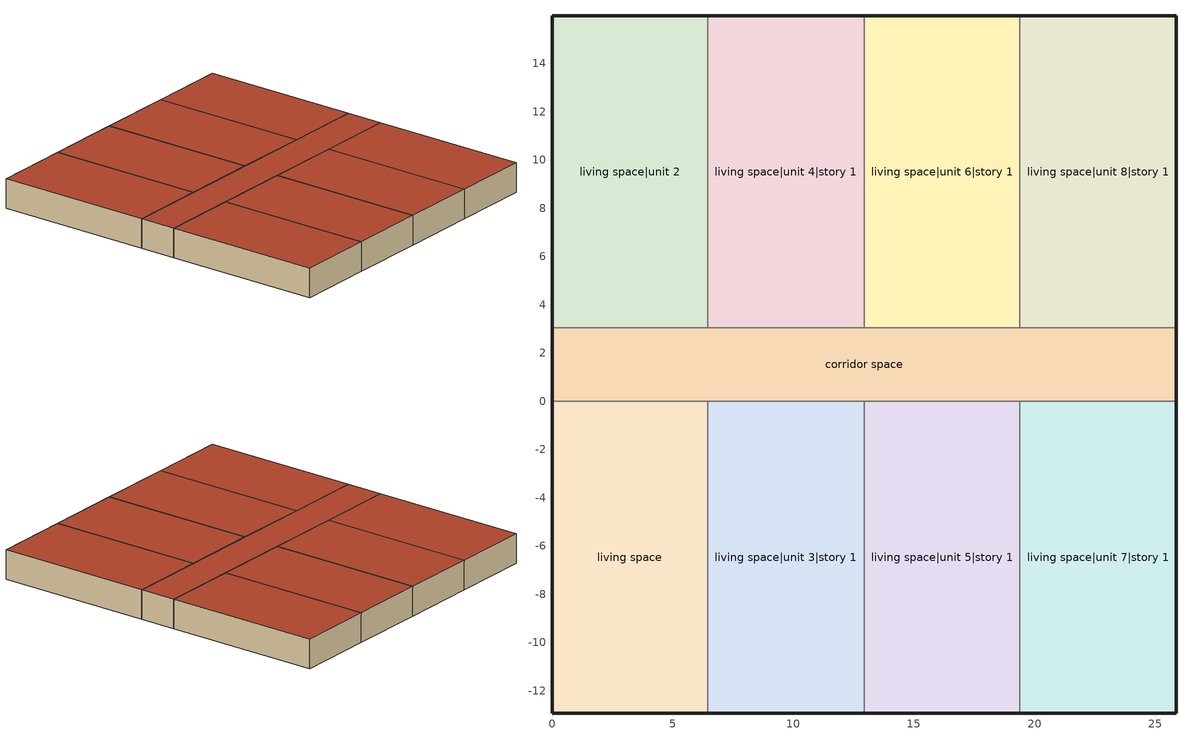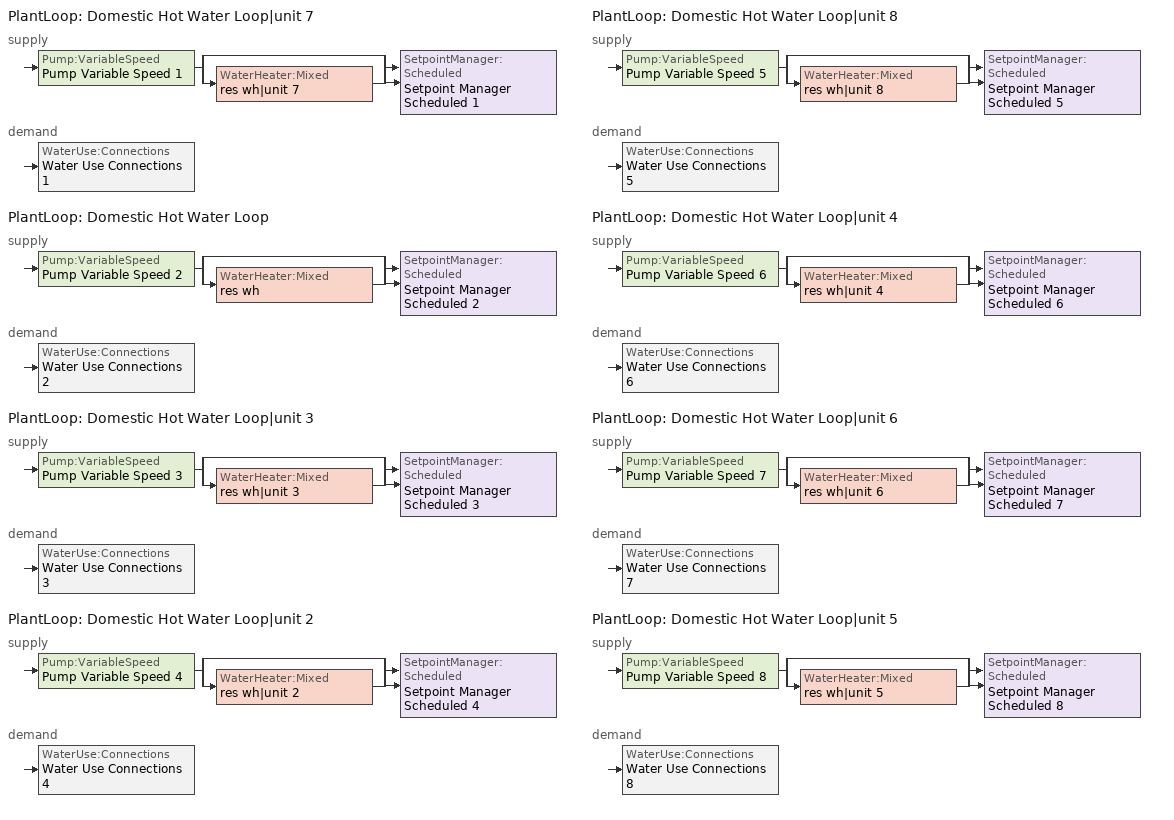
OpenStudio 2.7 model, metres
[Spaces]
living space
 floor foundation: 0,-12.93 0,0 6.47,0 6.47,-12.93 z0
 wall outside: 0,0 0,-12.93 6.47,-12.93 z0:2.44
 wall adiabatic: 6.47,0 0,0 z0:2.44
 wall to living space|unit 3|story 1: 6.47,-12.93 6.47,0 z0:2.44
 roof outside: 6.47,-12.93 6.47,0 0,0 0,-12.93 z2.44
living space|unit 2
 floor foundation: 0,3.05 0,15.98 6.47,15.98 6.47,3.05 z0
 wall outside: 6.47,15.98 0,15.98 0,3.05 z0:2.44
 wall to living space|unit 4|story 1: 6.47,3.05 6.47,15.98 z0:2.44
 wall adiabatic: 0,3.05 6.47,3.05 z0:2.44
 roof outside: 6.47,3.05 6.47,15.98 0,15.98 0,3.05 z2.44
living space|unit 3|story 1
 floor foundation: 6.47,-12.93 6.47,0 12.93,0 12.93,-12.93 z0
 wall outside: 6.47,-12.93 12.93,-12.93 z0:2.44
 wall to living space|unit 5|story 1: 12.93,-12.93 12.93,0 z0:2.44
 wall adiabatic: 12.93,0 6.47,0 z0:2.44
 roof outside: 12.93,-12.93 12.93,0 6.47,0 6.47,-12.93 z2.44
living space|unit 4|story 1
 floor foundation: 6.47,3.05 6.47,15.98 12.93,15.98 12.93,3.05 z0
 wall outside: 12.93,15.98 6.47,15.98 z0:2.44
 wall to living space|unit 6|story 1: 12.93,3.05 12.93,15.98 z0:2.44
 wall adiabatic: 6.47,3.05 12.93,3.05 z0:2.44
 roof outside: 12.93,3.05 12.93,15.98 6.47,15.98 6.47,3.05 z2.44
living space|unit 5|story 1
 floor foundation: 12.93,-12.93 12.93,0 19.4,0 19.4,-12.93 z0
 wall outside: 12.93,-12.93 19.4,-12.93 z0:2.44
 wall to living space|unit 7|story 1: 19.4,-12.93 19.4,0 z0:2.44
 wall adiabatic: 19.4,0 12.93,0 z0:2.44
 roof outside: 19.4,-12.93 19.4,0 12.93,0 12.93,-12.93 z2.44
living space|unit 6|story 1
 floor foundation: 12.93,3.05 12.93,15.98 19.4,15.98 19.4,3.05 z0
 wall outside: 19.4,15.98 12.93,15.98 z0:2.44
 wall to living space|unit 8|story 1: 19.4,3.05 19.4,15.98 z0:2.44
 wall adiabatic: 12.93,3.05 19.4,3.05 z0:2.44
 roof outside: 19.4,3.05 19.4,15.98 12.93,15.98 12.93,3.05 z2.44
living space|unit 7|story 1
 floor foundation: 19.4,-12.93 19.4,0 25.86,0 25.86,-12.93 z0
 wall outside: 19.4,-12.93 25.86,-12.93 25.86,0 z0:2.44
 wall adiabatic: 25.86,0 19.4,0 z0:2.44
 roof outside: 25.86,-12.93 25.86,0 19.4,0 19.4,-12.93 z2.44
living space|unit 8|story 1
 floor foundation: 19.4,3.05 19.4,15.98 25.86,15.98 25.86,3.05 z0
 wall outside: 25.86,3.05 25.86,15.98 19.4,15.98 z0:2.44
 wall adiabatic: 19.4,3.05 25.86,3.05 z0:2.44
 roof outside: 25.86,3.05 25.86,15.98 19.4,15.98 19.4,3.05 z2.44
corridor space
 floor foundation: 0,0 0,3.05 25.86,3.05 25.86,0 z0
 wall outside: 0,3.05 0,0 / 25.86,0 25.86,3.05 z0:2.44
 wall adiabatic: 0,0 6.47,0 12.93,0 19.4,0 25.86,0 / 25.86,3.05 19.4,3.05 12.93,3.05 6.47,3.05 0,3.05 z0:2.44
 roof outside: 25.86,0 25.86,3.05 0,3.05 0,0 z2.44
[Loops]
PlantLoop 'Domestic Hot Water Loop|unit 7'
 supply: Pump:VariableSpeed 'Pump Variable Speed 1' > split
  | bypass
  | WaterHeater:Mixed 'res wh|unit 7'
  join > SetpointManager:Scheduled 'Setpoint Manager Scheduled 1'
 demand: WaterUse:Connections 'Water Use Connections 1'
PlantLoop 'Domestic Hot Water Loop'
 supply: Pump:VariableSpeed 'Pump Variable Speed 2' > split
  | bypass
  | WaterHeater:Mixed 'res wh'
  join > SetpointManager:Scheduled 'Setpoint Manager Scheduled 2'
 demand: WaterUse:Connections 'Water Use Connections 2'
PlantLoop 'Domestic Hot Water Loop|unit 3'
 supply: Pump:VariableSpeed 'Pump Variable Speed 3' > split
  | bypass
  | WaterHeater:Mixed 'res wh|unit 3'
  join > SetpointManager:Scheduled 'Setpoint Manager Scheduled 3'
 demand: WaterUse:Connections 'Water Use Connections 3'
PlantLoop 'Domestic Hot Water Loop|unit 2'
 supply: Pump:VariableSpeed 'Pump Variable Speed 4' > split
  | bypass
  | WaterHeater:Mixed 'res wh|unit 2'
  join > SetpointManager:Scheduled 'Setpoint Manager Scheduled 4'
 demand: WaterUse:Connections 'Water Use Connections 4'
PlantLoop 'Domestic Hot Water Loop|unit 8'
 supply: Pump:VariableSpeed 'Pump Variable Speed 5' > split
  | bypass
  | WaterHeater:Mixed 'res wh|unit 8'
  join > SetpointManager:Scheduled 'Setpoint Manager Scheduled 5'
 demand: WaterUse:Connections 'Water Use Connections 5'
PlantLoop 'Domestic Hot Water Loop|unit 4'
 supply: Pump:VariableSpeed 'Pump Variable Speed 6' > split
  | bypass
  | WaterHeater:Mixed 'res wh|unit 4'
  join > SetpointManager:Scheduled 'Setpoint Manager Scheduled 6'
 demand: WaterUse:Connections 'Water Use Connections 6'
PlantLoop 'Domestic Hot Water Loop|unit 6'
 supply: Pump:VariableSpeed 'Pump Variable Speed 7' > split
  | bypass
  | WaterHeater:Mixed 'res wh|unit 6'
  join > SetpointManager:Scheduled 'Setpoint Manager Scheduled 7'
 demand: WaterUse:Connections 'Water Use Connections 7'
PlantLoop 'Domestic Hot Water Loop|unit 5'
 supply: Pump:VariableSpeed 'Pump Variable Speed 8' > split
  | bypass
  | WaterHeater:Mixed 'res wh|unit 5'
  join > SetpointManager:Scheduled 'Setpoint Manager Scheduled 8'
 demand: WaterUse:Connections 'Water Use Connections 8'
[Building]
Building 1: North Axis {deg}=0; Standards Number of Stories=1; Standards Number of Above Ground Stories=1; Standards Building Type=multifamily; Standards Number of Living Units=8
[Site]
Denver Intl Ap_CO_USA: Latitude {deg}=39.83; Longitude {deg}=-104.65; Time Zone {hr}=-7; Elevation {m}=1650
[ClimateZones]
Climate Zone Institution Name 2=Building America; Climate Zone Document Year 2=0; Climate Zone Value 2=Cold
[Site:WaterMainsTemperature]
Calculation Method=Correlation; Annual Average Outdoor Air Temperature {C}=10.8753; Maximum Difference In Monthly Average Outdoor Air Temperatures {deltaC}=23.1524
[Site:GroundTemperature:Deep]
10.8753, 10.8753, 10.8753, 10.8753, 10.8753, 10.8753, 10.8753, 10.8753, 10.8753, 10.8753, 10.8753, 10.8753
[Material]
EMPD dummy: Roughness=Rough; Thickness {m}=0.001; Conductivity {W/m-K}=0.1; Density {kg/m3}=100; Specific Heat {J/kg-K}=100; Thermal Absorptance=0.9; Solar Absorptance=0.5; Visible Absorptance=0.1
[MaterialProperty:MoisturePenetrationDepth:Settings]
Material=EMPD dummy; Water Vapor Diffusion Resistance Factor=500; Moisture Equation Coefficient a=0.0069; Moisture Equation Coefficient b=0.9066; Moisture Equation Coefficient c=0.0404; Moisture Equation Coefficient d=22.1121; Surface Layer Penetration Depth {m}=0.1; Deep Layer Penetration Depth {m}=0; Coating Layer Thickness {m}=0; Coating Layer Water Vapor Diffusion Resistance Factor=0
[Construction]
EMPD dummy: EMPD dummy
[ThermalZone] Use Ideal Air Loads=No
living zone; living zone|unit 2; living zone|unit 3; living zone|unit 4; living zone|unit 5; living zone|unit 6; living zone|unit 7; living zone|unit 8; corridor zone
[Sizing:Zone] Zone Cooling Design Supply Air Temperature Input Method=SupplyAirTemperature; Zone Cooling Design Supply Air Temperature {C}=14; Zone Cooling Design Supply Air Temperature Difference {deltaC}=11.11; Zone Heating Design Supply Air Temperature Input Method=SupplyAirTemperature; Zone Heating Design Supply Air Temperature {C}=40; Zone Heating Design Supply Air Temperature Difference {deltaC}=11.11; Zone Cooling Design Supply Air Humidity Ratio {kg-H2O/kg-air}=0.0085; Zone Heating Design Supply Air Humidity Ratio {kg-H2O/kg-air}=0.008; Cooling Design Air Flow Method=DesignDay; Heating Design Air Flow Method=DesignDay; Account for Dedicated Outdoor Air System=No; Dedicated Outdoor Air System Control Strategy=NeutralSupplyAir; Dedicated Outdoor Air Low Setpoint Temperature for Design {C}=autosize; Dedicated Outdoor Air High Setpoint Temperature for Design {C}=autosize
living zone; living zone|unit 2; living zone|unit 3; living zone|unit 4; living zone|unit 5; living zone|unit 6; living zone|unit 7; living zone|unit 8; corridor zone
[Space]
Name | Space Type | Thermal Zone | Building Unit
living space | Space Type 1 | living zone | unit 1
living space|unit 2 | Space Type 1 | living zone|unit 2 | unit 2
living space|unit 3|story 1 | Space Type 1 | living zone|unit 3 | unit 3
living space|unit 4|story 1 | Space Type 1 | living zone|unit 4 | unit 4
living space|unit 5|story 1 | Space Type 1 | living zone|unit 5 | unit 5
living space|unit 6|story 1 | Space Type 1 | living zone|unit 6 | unit 6
living space|unit 7|story 1 | Space Type 1 | living zone|unit 7 | unit 7
living space|unit 8|story 1 | Space Type 1 | living zone|unit 8 | unit 8
corridor space | Space Type 2 | corridor zone
[SpaceType]
Name | Standards Space Type
Space Type 1 | living
Space Type 2 | corridor
[BuildingUnit] Building Unit Type=Residential
unit 1; unit 2; unit 3; unit 4; unit 5; unit 6; unit 7; unit 8
[InternalMass:Definition]
EMPD dummy corridor space: Construction=EMPD dummy; Design Level Calculation Method=SurfaceArea; Surface Area {m2}=78.8308
[InternalMass]
EMPD dummy corridor space: Internal Mass Definition=EMPD dummy corridor space; Space or SpaceType=corridor space; Multiplier=1
[PlantLoop] Glycol Concentration=0; Maximum Loop Flow Rate {m3/s}=0.01; Plant Loop Volume {m3}=0.003; Load Distribution Scheme=Optimal
Domestic Hot Water Loop|unit 7; Domestic Hot Water Loop; Domestic Hot Water Loop|unit 3; Domestic Hot Water Loop|unit 2; Domestic Hot Water Loop|unit 8; Domestic Hot Water Loop|unit 4; Domestic Hot Water Loop|unit 6; Domestic Hot Water Loop|unit 5
[Sizing:Plant] Loop Type=Heating; Design Loop Exit Temperature {C}=52.6667; Loop Design Temperature Difference {deltaC}=5.55556; Sizing Option=NonCoincident; Zone Timesteps in Averaging Window=1; Coincident Sizing Factor Mode=None
Domestic Hot Water Loop|unit 7; Domestic Hot Water Loop; Domestic Hot Water Loop|unit 3; Domestic Hot Water Loop|unit 2; Domestic Hot Water Loop|unit 8; Domestic Hot Water Loop|unit 4; Domestic Hot Water Loop|unit 6; Domestic Hot Water Loop|unit 5
[Pump:VariableSpeed] Rated Flow Rate {m3/s}=0.01; Rated Pump Head {Pa}=1; Rated Power Consumption {W}=0; Motor Efficiency=1; Fraction of Motor Inefficiencies to Fluid Stream=0; Coefficient 1 of the Part Load Performance Curve=0; Coefficient 2 of the Part Load Performance Curve=1; Coefficient 3 of the Part Load Performance Curve=0; Coefficient 4 of the Part Load Performance Curve=0; Pump Control Type=Intermittent; Skin Loss Radiative Fraction=0.5; Design Power Sizing Method=PowerPerFlowPerPressure; Design Electric Power per Unit Flow Rate {W/(m3/s)}=348701.1; Design Shaft Power per Unit Flow Rate per Unit Head {W-s/m3-Pa}=1.28205; Design Minimum Flow Rate Fraction=0
Pump Variable Speed 1; Pump Variable Speed 2; Pump Variable Speed 3; Pump Variable Speed 4; Pump Variable Speed 5; Pump Variable Speed 6; Pump Variable Speed 7; Pump Variable Speed 8
[SetpointManager:Scheduled] Control Variable=Temperature
Name | Schedule
Setpoint Manager Scheduled 1 | dhw temp
Setpoint Manager Scheduled 2 | dhw temp 1
Setpoint Manager Scheduled 3 | dhw temp 2
Setpoint Manager Scheduled 4 | dhw temp 3
Setpoint Manager Scheduled 5 | dhw temp 4
Setpoint Manager Scheduled 6 | dhw temp 5
Setpoint Manager Scheduled 7 | dhw temp 6
Setpoint Manager Scheduled 8 | dhw temp 7
[WaterHeater:Mixed] Tank Volume {m3}=0.143846; Deadband Temperature Difference {deltaC}=2; Maximum Temperature Limit {C}=99; Heater Control Type=Cycle; Heater Maximum Capacity {W}=11722.8; Heater Minimum Capacity {W}=0; Heater Fuel Type=NaturalGas; Heater Thermal Efficiency=0.773298; Off Cycle Parasitic Fuel Consumption Rate {W}=0; Off Cycle Parasitic Fuel Type=Electricity; Off Cycle Parasitic Heat Fraction to Tank=0; On Cycle Parasitic Fuel Consumption Rate {W}=0; On Cycle Parasitic Fuel Type=Electricity; On Cycle Parasitic Heat Fraction to Tank=0; Ambient Temperature Indicator=ThermalZone; Off Cycle Loss Coefficient to Ambient Temperature {W/K}=4.15693; Off Cycle Loss Fraction to Thermal Zone=0.64; On Cycle Loss Coefficient to Ambient Temperature {W/K}=4.15693; On Cycle Loss Fraction to Thermal Zone=1; Use Side Effectiveness=1; Source Side Effectiveness=1; Use Side Design Flow Rate {m3/s}=autosize; Source Side Design Flow Rate {m3/s}=autosize; Indirect Water Heating Recovery Time {hr}=1.5; Source Side Flow Control Mode=IndirectHeatPrimarySetpoint
Name | Setpoint Temperature Schedule | Ambient Temperature Thermal Zone
res wh|unit 7 | WH Setpoint Temp | living zone|unit 7
res wh | WH Setpoint Temp 1 | living zone
res wh|unit 3 | WH Setpoint Temp 2 | living zone|unit 3
res wh|unit 2 | WH Setpoint Temp 3 | living zone|unit 2
res wh|unit 8 | WH Setpoint Temp 4 | living zone|unit 8
res wh|unit 4 | WH Setpoint Temp 5 | living zone|unit 4
res wh|unit 6 | WH Setpoint Temp 6 | living zone|unit 6
res wh|unit 5 | WH Setpoint Temp 7 | living zone|unit 5
[WaterUse:Connections]
Name | Water Use Equipment Name 1
Water Use Connections 1 | residential clothes washer|unit 7
Water Use Connections 2 | residential clothes washer
Water Use Connections 3 | residential clothes washer|unit 3
Water Use Connections 4 | residential clothes washer|unit 2
Water Use Connections 5 | residential clothes washer|unit 8
Water Use Connections 6 | residential clothes washer|unit 4
Water Use Connections 7 | residential clothes washer|unit 6
Water Use Connections 8 | residential clothes washer|unit 5
[ElectricEquipment:Definition] Design Level Calculation Method=EquipmentLevel; Design Level {W}=7800.9; Fraction Latent=0; Fraction Radiant=0.48; Fraction Lost=0.2
residential clothes washer|unit 7; residential clothes washer; residential clothes washer|unit 3; residential clothes washer|unit 2; residential clothes washer|unit 8; residential clothes washer|unit 4; residential clothes washer|unit 6; residential clothes washer|unit 5
[ElectricEquipment]
Name | Electric Equipment Definition | Space or SpaceType | Schedule
residential clothes washer|unit 7 | residential clothes washer|unit 7 | living space|unit 7|story 1 | residential clothes washer schedule
residential clothes washer | residential clothes washer | living space | residential clothes washer schedule 1
residential clothes washer|unit 3 | residential clothes washer|unit 3 | living space|unit 3|story 1 | residential clothes washer schedule 2
residential clothes washer|unit 2 | residential clothes washer|unit 2 | living space|unit 2 | residential clothes washer schedule 3
residential clothes washer|unit 8 | residential clothes washer|unit 8 | living space|unit 8|story 1 | residential clothes washer schedule 4
residential clothes washer|unit 4 | residential clothes washer|unit 4 | living space|unit 4|story 1 | residential clothes washer schedule 5
residential clothes washer|unit 6 | residential clothes washer|unit 6 | living space|unit 6|story 1 | residential clothes washer schedule 6
residential clothes washer|unit 5 | residential clothes washer|unit 5 | living space|unit 5|story 1 | residential clothes washer schedule 7
[WaterUse:Equipment:Definition] Peak Flow Rate {m3/s}=0.000697118
Name | Target Temperature Schedule
residential clothes washer|unit 7 | residential clothes washer temperature schedule
residential clothes washer | residential clothes washer temperature schedule 1
residential clothes washer|unit 3 | residential clothes washer temperature schedule 2
residential clothes washer|unit 2 | residential clothes washer temperature schedule 3
residential clothes washer|unit 8 | residential clothes washer temperature schedule 4
residential clothes washer|unit 4 | residential clothes washer temperature schedule 5
residential clothes washer|unit 6 | residential clothes washer temperature schedule 6
residential clothes washer|unit 5 | residential clothes washer temperature schedule 7
[WaterUse:Equipment]
Name | Water Use Equipment Definition | Space | Flow Rate Fraction Schedule
residential clothes washer|unit 7 | residential clothes washer|unit 7 | living space|unit 7|story 1 | residential clothes washer schedule
residential clothes washer | residential clothes washer | living space | residential clothes washer schedule 1
residential clothes washer|unit 3 | residential clothes washer|unit 3 | living space|unit 3|story 1 | residential clothes washer schedule 2
residential clothes washer|unit 2 | residential clothes washer|unit 2 | living space|unit 2 | residential clothes washer schedule 3
residential clothes washer|unit 8 | residential clothes washer|unit 8 | living space|unit 8|story 1 | residential clothes washer schedule 4
residential clothes washer|unit 4 | residential clothes washer|unit 4 | living space|unit 4|story 1 | residential clothes washer schedule 5
residential clothes washer|unit 6 | residential clothes washer|unit 6 | living space|unit 6|story 1 | residential clothes washer schedule 6
residential clothes washer|unit 5 | residential clothes washer|unit 5 | living space|unit 5|story 1 | residential clothes washer schedule 7
[Schedule:Constant]
Name | Value
dhw temp; WH Setpoint Temp; dhw temp 1; WH Setpoint Temp 1; dhw temp 2; WH Setpoint Temp 2; dhw temp 3; WH Setpoint Temp 3; dhw temp 4; WH Setpoint Temp 4; dhw temp 5; WH Setpoint Temp 5; dhw temp 6; WH Setpoint Temp 6; dhw temp 7; WH Setpoint Temp 7 | 52.6667
residential clothes washer temperature schedule; residential clothes washer temperature schedule 1; residential clothes washer temperature schedule 2; residential clothes washer temperature schedule 3; residential clothes washer temperature schedule 4; residential clothes washer temperature schedule 5; residential clothes washer temperature schedule 6; residential clothes washer temperature schedule 7 | 33.6111
[Schedule:Ruleset]
Name | Default Day Schedule
residential clothes washer schedule | Schedule Day 1
residential clothes washer schedule 1 | Schedule Day 2
residential clothes washer schedule 2 | Schedule Day 3
residential clothes washer schedule 3 | Schedule Day 4
residential clothes washer schedule 4 | Schedule Day 5
residential clothes washer schedule 5 | Schedule Day 6
residential clothes washer schedule 6 | Schedule Day 7
residential clothes washer schedule 7 | Schedule Day 8
[Schedule:Day]
Schedule Day 1; residential clothes washer schedule allday2; residential clothes washer schedule allday3; residential clothes washer schedule allday4; residential clothes washer schedule allday6; Schedule Day 2; residential clothes washer schedule allday2 1; residential clothes washer schedule allday3 1; residential clothes washer schedule allday4 1; residential clothes washer schedule allday6 1; Schedule Day 3; residential clothes washer schedule allday2 2; residential clothes washer schedule allday3 2; residential clothes washer schedule allday4 2; residential clothes washer schedule allday6 2; Schedule Day 4; residential clothes washer schedule allday2 3; residential clothes washer schedule allday3 3; residential clothes washer schedule allday4 3; residential clothes washer schedule allday6 3; Schedule Day 5; residential clothes washer schedule allday2 4; residential clothes washer schedule allday3 4; residential clothes washer schedule allday4 4; residential clothes washer schedule allday6 4; Schedule Day 6; residential clothes washer schedule allday2 5; residential clothes washer schedule allday3 5; residential clothes washer schedule allday4 5; residential clothes washer schedule allday6 5; Schedule Day 7; residential clothes washer schedule allday2 6; residential clothes washer schedule allday3 6; residential clothes washer schedule allday4 6; residential clothes washer schedule allday6 6; Schedule Day 8; residential clothes washer schedule allday2 7; residential clothes washer schedule allday3 7; residential clothes washer schedule allday4 7; residential clothes washer schedule allday6 7: 24, 0, 0
residential clothes washer schedule allday1; residential clothes washer schedule allday1 1; residential clothes washer schedule allday1 2; residential clothes washer schedule allday1 3; residential clothes washer schedule allday1 4; residential clothes washer schedule allday1 5; residential clothes washer schedule allday1 6; residential clothes washer schedule allday1 7: 8, 0, 0, 8, 10, 0.0422513, 8, 20, 0.139377, 15, 40, 0, 15, 50, 0.0351558, 24, 0, 0
residential clothes washer schedule allday5; residential clothes washer schedule allday5 1; residential clothes washer schedule allday5 2; residential clothes washer schedule allday5 3; residential clothes washer schedule allday5 4; residential clothes washer schedule allday5 5; residential clothes washer schedule allday5 6; residential clothes washer schedule allday5 7: 5, 0, 0, 5, 10, 0.0062714, 5, 20, 0.086794, 5, 30, 0.0340302, 10, 0, 0, 10, 10, 0.0069146, 10, 20, 0.109427, 19, 0, 0, 19, 10, 0.0524824, 20, 10, 0, 20, 20, 0.0193769, 21, 30, 0, 21, 40, 0.0743518, 24, 0, 0
residential clothes washer schedule allday7; residential clothes washer schedule allday7 1; residential clothes washer schedule allday7 2; residential clothes washer schedule allday7 3; residential clothes washer schedule allday7 4; residential clothes washer schedule allday7 5; residential clothes washer schedule allday7 6; residential clothes washer schedule allday7 7: 12, 10, 0, 12, 20, 0.0228141, 13, 30, 0, 13, 40, 0.0017487, 24, 0, 0
[Schedule:Rule] Apply Sunday=Yes; Apply Monday=Yes; Apply Tuesday=Yes; Apply Wednesday=Yes; Apply Thursday=Yes; Apply Friday=Yes; Apply Saturday=Yes; Date Specification Type=SpecificDates; Specific Month 1=1; Specific Month 2=1; Specific Month 3=1; Specific Month 4=1; Specific Month 6=2; Specific Month 7=2; Specific Month 8=2; Specific Month 10=3; Specific Month 11=3; Specific Month 12=3; Specific Month 14=4; Specific Month 15=4; Specific Month 16=4; Specific Month 17=4; Specific Month 19=5; Specific Month 20=5; Specific Month 21=5; Specific Month 23=6; Specific Month 24=6; Specific Month 25=6; Specific Month 27=7; Specific Month 28=7; Specific Month 29=7; Specific Month 30=7; Specific Month 32=8; Specific Month 33=8; Specific Month 34=8; Specific Month 36=9; Specific Month 37=9; Specific Month 38=9; Specific Month 39=9; Specific Month 40=10; Specific Month 41=10; Specific Month 42=10; Specific Month 43=10; Specific Month 45=11; Specific Month 46=11; Specific Month 47=11; Specific Month 49=12; Specific Month 50=12; Specific Month 51=12; Specific Month 52=12
Name | Schedule Ruleset | Rule Order | Day Schedule | Specific Day 1 | Specific Day 2 | Specific Day 3 | Specific Day 4 | Specific Month 5 | Specific Day 5 | Specific Day 6 | Specific Day 7 | Specific Day 8 | Specific Month 9 | Specific Day 9 | Specific Day 10 | Specific Day 11 | Specific Day 12 | Specific Month 13 | Specific Day 13 | Specific Day 14 | Specific Day 15 | Specific Day 16 | Specific Day 17 | Specific Month 18 | Specific Day 18 | Specific Day 19 | Specific Day 20 | Specific Day 21 | Specific Month 22 | Specific Day 22 | Specific Day 23 | Specific Day 24 | Specific Day 25 | Specific Month 26 | Specific Day 26 | Specific Day 27 | Specific Day 28 | Specific Day 29 | Specific Day 30 | Specific Month 31 | Specific Day 31 | Specific Day 32 | Specific Day 33 | Specific Day 34 | Specific Month 35 | Specific Day 35 | Specific Day 36 | Specific Day 37 | Specific Day 38 | Specific Day 39 | Specific Day 40 | Specific Day 41 | Specific Day 42 | Specific Day 43 | Specific Month 44 | Specific Day 44 | Specific Day 45 | Specific Day 46 | Specific Day 47 | Specific Month 48 | Specific Day 48 | Specific Day 49 | Specific Day 50 | Specific Day 51 | Specific Day 52 | Specific Month 53 | Specific Day 53
residential clothes washer schedule allday ruleset1 | residential clothes washer schedule | 6 | residential clothes washer schedule allday1 | 1 | 8 | 15 | 22 | 1 | 29 | 5 | 12 | 19 | 2 | 26 | 5 | 12 | 19 | 3 | 26 | 2 | 9 | 16 | 23 | 4 | 30 | 7 | 14 | 21 | 5 | 28 | 4 | 11 | 18 | 6 | 25 | 2 | 9 | 16 | 23 | 7 | 30 | 6 | 13 | 20 | 8 | 27 | 3 | 10 | 17 | 24 | 1 | 8 | 15 | 22 | 10 | 29 | 5 | 12 | 19 | 11 | 26 | 3 | 10 | 17 | 24 | 12 | 31
residential clothes washer schedule allday ruleset2 | residential clothes washer schedule | 5 | residential clothes washer schedule allday2 | 2 | 9 | 16 | 23 | 1 | 30 | 6 | 13 | 20 | 2 | 27 | 6 | 13 | 20 | 3 | 27 | 3 | 10 | 17 | 24 | 5 | 1 | 8 | 15 | 22 | 5 | 29 | 5 | 12 | 19 | 6 | 26 | 3 | 10 | 17 | 24 | 7 | 31 | 7 | 14 | 21 | 8 | 28 | 4 | 11 | 18 | 25 | 2 | 9 | 16 | 23 | 10 | 30 | 6 | 13 | 20 | 11 | 27 | 4 | 11 | 18 | 25
residential clothes washer schedule allday ruleset3 | residential clothes washer schedule | 4 | residential clothes washer schedule allday3 | 3 | 10 | 17 | 24 | 1 | 31 | 7 | 14 | 21 | 2 | 28 | 7 | 14 | 21 | 3 | 28 | 4 | 11 | 18 | 25 | 5 | 2 | 9 | 16 | 23 | 5 | 30 | 6 | 13 | 20 | 6 | 27 | 4 | 11 | 18 | 25 | 8 | 1 | 8 | 15 | 22 | 8 | 29 | 5 | 12 | 19 | 26 | 3 | 10 | 17 | 24 | 10 | 31 | 7 | 14 | 21 | 11 | 28 | 5 | 12 | 19 | 26
residential clothes washer schedule allday ruleset4 | residential clothes washer schedule | 3 | residential clothes washer schedule allday4 | 4 | 11 | 18 | 25 | 2 | 1 | 8 | 15 | 22 | 3 | 1 | 8 | 15 | 22 | 3 | 29 | 5 | 12 | 19 | 26 | 5 | 3 | 10 | 17 | 24 | 5 | 31 | 7 | 14 | 21 | 6 | 28 | 5 | 12 | 19 | 26 | 8 | 2 | 9 | 16 | 23 | 8 | 30 | 6 | 13 | 20 | 27 | 4 | 11 | 18 | 25 | 11 | 1 | 8 | 15 | 22 | 11 | 29 | 6 | 13 | 20 | 27
residential clothes washer schedule allday ruleset5 | residential clothes washer schedule | 2 | residential clothes washer schedule allday5 | 5 | 12 | 19 | 26 | 2 | 2 | 9 | 16 | 23 | 3 | 2 | 9 | 16 | 23 | 3 | 30 | 6 | 13 | 20 | 27 | 5 | 4 | 11 | 18 | 25 | 6 | 1 | 8 | 15 | 22 | 6 | 29 | 6 | 13 | 20 | 27 | 8 | 3 | 10 | 17 | 24 | 8 | 31 | 7 | 14 | 21 | 28 | 5 | 12 | 19 | 26 | 11 | 2 | 9 | 16 | 23 | 11 | 30 | 7 | 14 | 21 | 28
residential clothes washer schedule allday ruleset6 | residential clothes washer schedule | 1 | residential clothes washer schedule allday6 | 6 | 13 | 20 | 27 | 2 | 3 | 10 | 17 | 24 | 3 | 3 | 10 | 17 | 24 | 3 | 31 | 7 | 14 | 21 | 28 | 5 | 5 | 12 | 19 | 26 | 6 | 2 | 9 | 16 | 23 | 6 | 30 | 7 | 14 | 21 | 28 | 8 | 4 | 11 | 18 | 25 | 9 | 1 | 8 | 15 | 22 | 29 | 6 | 13 | 20 | 27 | 11 | 3 | 10 | 17 | 24 | 12 | 1 | 8 | 15 | 22 | 29
residential clothes washer schedule allday ruleset7 | residential clothes washer schedule | 0 | residential clothes washer schedule allday7 | 7 | 14 | 21 | 28 | 2 | 4 | 11 | 18 | 25 | 3 | 4 | 11 | 18 | 25 | 4 | 1 | 8 | 15 | 22 | 29 | 5 | 6 | 13 | 20 | 27 | 6 | 3 | 10 | 17 | 24 | 7 | 1 | 8 | 15 | 22 | 29 | 8 | 5 | 12 | 19 | 26 | 9 | 2 | 9 | 16 | 23 | 30 | 7 | 14 | 21 | 28 | 11 | 4 | 11 | 18 | 25 | 12 | 2 | 9 | 16 | 23 | 30
residential clothes washer schedule allday ruleset1 1 | residential clothes washer schedule 1 | 6 | residential clothes washer schedule allday1 1 | 1 | 8 | 15 | 22 | 1 | 29 | 5 | 12 | 19 | 2 | 26 | 5 | 12 | 19 | 3 | 26 | 2 | 9 | 16 | 23 | 4 | 30 | 7 | 14 | 21 | 5 | 28 | 4 | 11 | 18 | 6 | 25 | 2 | 9 | 16 | 23 | 7 | 30 | 6 | 13 | 20 | 8 | 27 | 3 | 10 | 17 | 24 | 1 | 8 | 15 | 22 | 10 | 29 | 5 | 12 | 19 | 11 | 26 | 3 | 10 | 17 | 24 | 12 | 31
residential clothes washer schedule allday ruleset2 1 | residential clothes washer schedule 1 | 5 | residential clothes washer schedule allday2 1 | 2 | 9 | 16 | 23 | 1 | 30 | 6 | 13 | 20 | 2 | 27 | 6 | 13 | 20 | 3 | 27 | 3 | 10 | 17 | 24 | 5 | 1 | 8 | 15 | 22 | 5 | 29 | 5 | 12 | 19 | 6 | 26 | 3 | 10 | 17 | 24 | 7 | 31 | 7 | 14 | 21 | 8 | 28 | 4 | 11 | 18 | 25 | 2 | 9 | 16 | 23 | 10 | 30 | 6 | 13 | 20 | 11 | 27 | 4 | 11 | 18 | 25
residential clothes washer schedule allday ruleset3 1 | residential clothes washer schedule 1 | 4 | residential clothes washer schedule allday3 1 | 3 | 10 | 17 | 24 | 1 | 31 | 7 | 14 | 21 | 2 | 28 | 7 | 14 | 21 | 3 | 28 | 4 | 11 | 18 | 25 | 5 | 2 | 9 | 16 | 23 | 5 | 30 | 6 | 13 | 20 | 6 | 27 | 4 | 11 | 18 | 25 | 8 | 1 | 8 | 15 | 22 | 8 | 29 | 5 | 12 | 19 | 26 | 3 | 10 | 17 | 24 | 10 | 31 | 7 | 14 | 21 | 11 | 28 | 5 | 12 | 19 | 26
residential clothes washer schedule allday ruleset4 1 | residential clothes washer schedule 1 | 3 | residential clothes washer schedule allday4 1 | 4 | 11 | 18 | 25 | 2 | 1 | 8 | 15 | 22 | 3 | 1 | 8 | 15 | 22 | 3 | 29 | 5 | 12 | 19 | 26 | 5 | 3 | 10 | 17 | 24 | 5 | 31 | 7 | 14 | 21 | 6 | 28 | 5 | 12 | 19 | 26 | 8 | 2 | 9 | 16 | 23 | 8 | 30 | 6 | 13 | 20 | 27 | 4 | 11 | 18 | 25 | 11 | 1 | 8 | 15 | 22 | 11 | 29 | 6 | 13 | 20 | 27
residential clothes washer schedule allday ruleset5 1 | residential clothes washer schedule 1 | 2 | residential clothes washer schedule allday5 1 | 5 | 12 | 19 | 26 | 2 | 2 | 9 | 16 | 23 | 3 | 2 | 9 | 16 | 23 | 3 | 30 | 6 | 13 | 20 | 27 | 5 | 4 | 11 | 18 | 25 | 6 | 1 | 8 | 15 | 22 | 6 | 29 | 6 | 13 | 20 | 27 | 8 | 3 | 10 | 17 | 24 | 8 | 31 | 7 | 14 | 21 | 28 | 5 | 12 | 19 | 26 | 11 | 2 | 9 | 16 | 23 | 11 | 30 | 7 | 14 | 21 | 28
residential clothes washer schedule allday ruleset6 1 | residential clothes washer schedule 1 | 1 | residential clothes washer schedule allday6 1 | 6 | 13 | 20 | 27 | 2 | 3 | 10 | 17 | 24 | 3 | 3 | 10 | 17 | 24 | 3 | 31 | 7 | 14 | 21 | 28 | 5 | 5 | 12 | 19 | 26 | 6 | 2 | 9 | 16 | 23 | 6 | 30 | 7 | 14 | 21 | 28 | 8 | 4 | 11 | 18 | 25 | 9 | 1 | 8 | 15 | 22 | 29 | 6 | 13 | 20 | 27 | 11 | 3 | 10 | 17 | 24 | 12 | 1 | 8 | 15 | 22 | 29
residential clothes washer schedule allday ruleset7 1 | residential clothes washer schedule 1 | 0 | residential clothes washer schedule allday7 1 | 7 | 14 | 21 | 28 | 2 | 4 | 11 | 18 | 25 | 3 | 4 | 11 | 18 | 25 | 4 | 1 | 8 | 15 | 22 | 29 | 5 | 6 | 13 | 20 | 27 | 6 | 3 | 10 | 17 | 24 | 7 | 1 | 8 | 15 | 22 | 29 | 8 | 5 | 12 | 19 | 26 | 9 | 2 | 9 | 16 | 23 | 30 | 7 | 14 | 21 | 28 | 11 | 4 | 11 | 18 | 25 | 12 | 2 | 9 | 16 | 23 | 30
residential clothes washer schedule allday ruleset1 2 | residential clothes washer schedule 2 | 6 | residential clothes washer schedule allday1 2 | 1 | 8 | 15 | 22 | 1 | 29 | 5 | 12 | 19 | 2 | 26 | 5 | 12 | 19 | 3 | 26 | 2 | 9 | 16 | 23 | 4 | 30 | 7 | 14 | 21 | 5 | 28 | 4 | 11 | 18 | 6 | 25 | 2 | 9 | 16 | 23 | 7 | 30 | 6 | 13 | 20 | 8 | 27 | 3 | 10 | 17 | 24 | 1 | 8 | 15 | 22 | 10 | 29 | 5 | 12 | 19 | 11 | 26 | 3 | 10 | 17 | 24 | 12 | 31
residential clothes washer schedule allday ruleset2 2 | residential clothes washer schedule 2 | 5 | residential clothes washer schedule allday2 2 | 2 | 9 | 16 | 23 | 1 | 30 | 6 | 13 | 20 | 2 | 27 | 6 | 13 | 20 | 3 | 27 | 3 | 10 | 17 | 24 | 5 | 1 | 8 | 15 | 22 | 5 | 29 | 5 | 12 | 19 | 6 | 26 | 3 | 10 | 17 | 24 | 7 | 31 | 7 | 14 | 21 | 8 | 28 | 4 | 11 | 18 | 25 | 2 | 9 | 16 | 23 | 10 | 30 | 6 | 13 | 20 | 11 | 27 | 4 | 11 | 18 | 25
residential clothes washer schedule allday ruleset3 2 | residential clothes washer schedule 2 | 4 | residential clothes washer schedule allday3 2 | 3 | 10 | 17 | 24 | 1 | 31 | 7 | 14 | 21 | 2 | 28 | 7 | 14 | 21 | 3 | 28 | 4 | 11 | 18 | 25 | 5 | 2 | 9 | 16 | 23 | 5 | 30 | 6 | 13 | 20 | 6 | 27 | 4 | 11 | 18 | 25 | 8 | 1 | 8 | 15 | 22 | 8 | 29 | 5 | 12 | 19 | 26 | 3 | 10 | 17 | 24 | 10 | 31 | 7 | 14 | 21 | 11 | 28 | 5 | 12 | 19 | 26
residential clothes washer schedule allday ruleset4 2 | residential clothes washer schedule 2 | 3 | residential clothes washer schedule allday4 2 | 4 | 11 | 18 | 25 | 2 | 1 | 8 | 15 | 22 | 3 | 1 | 8 | 15 | 22 | 3 | 29 | 5 | 12 | 19 | 26 | 5 | 3 | 10 | 17 | 24 | 5 | 31 | 7 | 14 | 21 | 6 | 28 | 5 | 12 | 19 | 26 | 8 | 2 | 9 | 16 | 23 | 8 | 30 | 6 | 13 | 20 | 27 | 4 | 11 | 18 | 25 | 11 | 1 | 8 | 15 | 22 | 11 | 29 | 6 | 13 | 20 | 27
residential clothes washer schedule allday ruleset5 2 | residential clothes washer schedule 2 | 2 | residential clothes washer schedule allday5 2 | 5 | 12 | 19 | 26 | 2 | 2 | 9 | 16 | 23 | 3 | 2 | 9 | 16 | 23 | 3 | 30 | 6 | 13 | 20 | 27 | 5 | 4 | 11 | 18 | 25 | 6 | 1 | 8 | 15 | 22 | 6 | 29 | 6 | 13 | 20 | 27 | 8 | 3 | 10 | 17 | 24 | 8 | 31 | 7 | 14 | 21 | 28 | 5 | 12 | 19 | 26 | 11 | 2 | 9 | 16 | 23 | 11 | 30 | 7 | 14 | 21 | 28
residential clothes washer schedule allday ruleset6 2 | residential clothes washer schedule 2 | 1 | residential clothes washer schedule allday6 2 | 6 | 13 | 20 | 27 | 2 | 3 | 10 | 17 | 24 | 3 | 3 | 10 | 17 | 24 | 3 | 31 | 7 | 14 | 21 | 28 | 5 | 5 | 12 | 19 | 26 | 6 | 2 | 9 | 16 | 23 | 6 | 30 | 7 | 14 | 21 | 28 | 8 | 4 | 11 | 18 | 25 | 9 | 1 | 8 | 15 | 22 | 29 | 6 | 13 | 20 | 27 | 11 | 3 | 10 | 17 | 24 | 12 | 1 | 8 | 15 | 22 | 29
residential clothes washer schedule allday ruleset7 2 | residential clothes washer schedule 2 | 0 | residential clothes washer schedule allday7 2 | 7 | 14 | 21 | 28 | 2 | 4 | 11 | 18 | 25 | 3 | 4 | 11 | 18 | 25 | 4 | 1 | 8 | 15 | 22 | 29 | 5 | 6 | 13 | 20 | 27 | 6 | 3 | 10 | 17 | 24 | 7 | 1 | 8 | 15 | 22 | 29 | 8 | 5 | 12 | 19 | 26 | 9 | 2 | 9 | 16 | 23 | 30 | 7 | 14 | 21 | 28 | 11 | 4 | 11 | 18 | 25 | 12 | 2 | 9 | 16 | 23 | 30
residential clothes washer schedule allday ruleset1 3 | residential clothes washer schedule 3 | 6 | residential clothes washer schedule allday1 3 | 1 | 8 | 15 | 22 | 1 | 29 | 5 | 12 | 19 | 2 | 26 | 5 | 12 | 19 | 3 | 26 | 2 | 9 | 16 | 23 | 4 | 30 | 7 | 14 | 21 | 5 | 28 | 4 | 11 | 18 | 6 | 25 | 2 | 9 | 16 | 23 | 7 | 30 | 6 | 13 | 20 | 8 | 27 | 3 | 10 | 17 | 24 | 1 | 8 | 15 | 22 | 10 | 29 | 5 | 12 | 19 | 11 | 26 | 3 | 10 | 17 | 24 | 12 | 31
residential clothes washer schedule allday ruleset2 3 | residential clothes washer schedule 3 | 5 | residential clothes washer schedule allday2 3 | 2 | 9 | 16 | 23 | 1 | 30 | 6 | 13 | 20 | 2 | 27 | 6 | 13 | 20 | 3 | 27 | 3 | 10 | 17 | 24 | 5 | 1 | 8 | 15 | 22 | 5 | 29 | 5 | 12 | 19 | 6 | 26 | 3 | 10 | 17 | 24 | 7 | 31 | 7 | 14 | 21 | 8 | 28 | 4 | 11 | 18 | 25 | 2 | 9 | 16 | 23 | 10 | 30 | 6 | 13 | 20 | 11 | 27 | 4 | 11 | 18 | 25
residential clothes washer schedule allday ruleset3 3 | residential clothes washer schedule 3 | 4 | residential clothes washer schedule allday3 3 | 3 | 10 | 17 | 24 | 1 | 31 | 7 | 14 | 21 | 2 | 28 | 7 | 14 | 21 | 3 | 28 | 4 | 11 | 18 | 25 | 5 | 2 | 9 | 16 | 23 | 5 | 30 | 6 | 13 | 20 | 6 | 27 | 4 | 11 | 18 | 25 | 8 | 1 | 8 | 15 | 22 | 8 | 29 | 5 | 12 | 19 | 26 | 3 | 10 | 17 | 24 | 10 | 31 | 7 | 14 | 21 | 11 | 28 | 5 | 12 | 19 | 26
residential clothes washer schedule allday ruleset4 3 | residential clothes washer schedule 3 | 3 | residential clothes washer schedule allday4 3 | 4 | 11 | 18 | 25 | 2 | 1 | 8 | 15 | 22 | 3 | 1 | 8 | 15 | 22 | 3 | 29 | 5 | 12 | 19 | 26 | 5 | 3 | 10 | 17 | 24 | 5 | 31 | 7 | 14 | 21 | 6 | 28 | 5 | 12 | 19 | 26 | 8 | 2 | 9 | 16 | 23 | 8 | 30 | 6 | 13 | 20 | 27 | 4 | 11 | 18 | 25 | 11 | 1 | 8 | 15 | 22 | 11 | 29 | 6 | 13 | 20 | 27
residential clothes washer schedule allday ruleset5 3 | residential clothes washer schedule 3 | 2 | residential clothes washer schedule allday5 3 | 5 | 12 | 19 | 26 | 2 | 2 | 9 | 16 | 23 | 3 | 2 | 9 | 16 | 23 | 3 | 30 | 6 | 13 | 20 | 27 | 5 | 4 | 11 | 18 | 25 | 6 | 1 | 8 | 15 | 22 | 6 | 29 | 6 | 13 | 20 | 27 | 8 | 3 | 10 | 17 | 24 | 8 | 31 | 7 | 14 | 21 | 28 | 5 | 12 | 19 | 26 | 11 | 2 | 9 | 16 | 23 | 11 | 30 | 7 | 14 | 21 | 28
residential clothes washer schedule allday ruleset6 3 | residential clothes washer schedule 3 | 1 | residential clothes washer schedule allday6 3 | 6 | 13 | 20 | 27 | 2 | 3 | 10 | 17 | 24 | 3 | 3 | 10 | 17 | 24 | 3 | 31 | 7 | 14 | 21 | 28 | 5 | 5 | 12 | 19 | 26 | 6 | 2 | 9 | 16 | 23 | 6 | 30 | 7 | 14 | 21 | 28 | 8 | 4 | 11 | 18 | 25 | 9 | 1 | 8 | 15 | 22 | 29 | 6 | 13 | 20 | 27 | 11 | 3 | 10 | 17 | 24 | 12 | 1 | 8 | 15 | 22 | 29
residential clothes washer schedule allday ruleset7 3 | residential clothes washer schedule 3 | 0 | residential clothes washer schedule allday7 3 | 7 | 14 | 21 | 28 | 2 | 4 | 11 | 18 | 25 | 3 | 4 | 11 | 18 | 25 | 4 | 1 | 8 | 15 | 22 | 29 | 5 | 6 | 13 | 20 | 27 | 6 | 3 | 10 | 17 | 24 | 7 | 1 | 8 | 15 | 22 | 29 | 8 | 5 | 12 | 19 | 26 | 9 | 2 | 9 | 16 | 23 | 30 | 7 | 14 | 21 | 28 | 11 | 4 | 11 | 18 | 25 | 12 | 2 | 9 | 16 | 23 | 30
residential clothes washer schedule allday ruleset1 4 | residential clothes washer schedule 4 | 6 | residential clothes washer schedule allday1 4 | 1 | 8 | 15 | 22 | 1 | 29 | 5 | 12 | 19 | 2 | 26 | 5 | 12 | 19 | 3 | 26 | 2 | 9 | 16 | 23 | 4 | 30 | 7 | 14 | 21 | 5 | 28 | 4 | 11 | 18 | 6 | 25 | 2 | 9 | 16 | 23 | 7 | 30 | 6 | 13 | 20 | 8 | 27 | 3 | 10 | 17 | 24 | 1 | 8 | 15 | 22 | 10 | 29 | 5 | 12 | 19 | 11 | 26 | 3 | 10 | 17 | 24 | 12 | 31
residential clothes washer schedule allday ruleset2 4 | residential clothes washer schedule 4 | 5 | residential clothes washer schedule allday2 4 | 2 | 9 | 16 | 23 | 1 | 30 | 6 | 13 | 20 | 2 | 27 | 6 | 13 | 20 | 3 | 27 | 3 | 10 | 17 | 24 | 5 | 1 | 8 | 15 | 22 | 5 | 29 | 5 | 12 | 19 | 6 | 26 | 3 | 10 | 17 | 24 | 7 | 31 | 7 | 14 | 21 | 8 | 28 | 4 | 11 | 18 | 25 | 2 | 9 | 16 | 23 | 10 | 30 | 6 | 13 | 20 | 11 | 27 | 4 | 11 | 18 | 25
residential clothes washer schedule allday ruleset3 4 | residential clothes washer schedule 4 | 4 | residential clothes washer schedule allday3 4 | 3 | 10 | 17 | 24 | 1 | 31 | 7 | 14 | 21 | 2 | 28 | 7 | 14 | 21 | 3 | 28 | 4 | 11 | 18 | 25 | 5 | 2 | 9 | 16 | 23 | 5 | 30 | 6 | 13 | 20 | 6 | 27 | 4 | 11 | 18 | 25 | 8 | 1 | 8 | 15 | 22 | 8 | 29 | 5 | 12 | 19 | 26 | 3 | 10 | 17 | 24 | 10 | 31 | 7 | 14 | 21 | 11 | 28 | 5 | 12 | 19 | 26
residential clothes washer schedule allday ruleset4 4 | residential clothes washer schedule 4 | 3 | residential clothes washer schedule allday4 4 | 4 | 11 | 18 | 25 | 2 | 1 | 8 | 15 | 22 | 3 | 1 | 8 | 15 | 22 | 3 | 29 | 5 | 12 | 19 | 26 | 5 | 3 | 10 | 17 | 24 | 5 | 31 | 7 | 14 | 21 | 6 | 28 | 5 | 12 | 19 | 26 | 8 | 2 | 9 | 16 | 23 | 8 | 30 | 6 | 13 | 20 | 27 | 4 | 11 | 18 | 25 | 11 | 1 | 8 | 15 | 22 | 11 | 29 | 6 | 13 | 20 | 27
residential clothes washer schedule allday ruleset5 4 | residential clothes washer schedule 4 | 2 | residential clothes washer schedule allday5 4 | 5 | 12 | 19 | 26 | 2 | 2 | 9 | 16 | 23 | 3 | 2 | 9 | 16 | 23 | 3 | 30 | 6 | 13 | 20 | 27 | 5 | 4 | 11 | 18 | 25 | 6 | 1 | 8 | 15 | 22 | 6 | 29 | 6 | 13 | 20 | 27 | 8 | 3 | 10 | 17 | 24 | 8 | 31 | 7 | 14 | 21 | 28 | 5 | 12 | 19 | 26 | 11 | 2 | 9 | 16 | 23 | 11 | 30 | 7 | 14 | 21 | 28
residential clothes washer schedule allday ruleset6 4 | residential clothes washer schedule 4 | 1 | residential clothes washer schedule allday6 4 | 6 | 13 | 20 | 27 | 2 | 3 | 10 | 17 | 24 | 3 | 3 | 10 | 17 | 24 | 3 | 31 | 7 | 14 | 21 | 28 | 5 | 5 | 12 | 19 | 26 | 6 | 2 | 9 | 16 | 23 | 6 | 30 | 7 | 14 | 21 | 28 | 8 | 4 | 11 | 18 | 25 | 9 | 1 | 8 | 15 | 22 | 29 | 6 | 13 | 20 | 27 | 11 | 3 | 10 | 17 | 24 | 12 | 1 | 8 | 15 | 22 | 29
residential clothes washer schedule allday ruleset7 4 | residential clothes washer schedule 4 | 0 | residential clothes washer schedule allday7 4 | 7 | 14 | 21 | 28 | 2 | 4 | 11 | 18 | 25 | 3 | 4 | 11 | 18 | 25 | 4 | 1 | 8 | 15 | 22 | 29 | 5 | 6 | 13 | 20 | 27 | 6 | 3 | 10 | 17 | 24 | 7 | 1 | 8 | 15 | 22 | 29 | 8 | 5 | 12 | 19 | 26 | 9 | 2 | 9 | 16 | 23 | 30 | 7 | 14 | 21 | 28 | 11 | 4 | 11 | 18 | 25 | 12 | 2 | 9 | 16 | 23 | 30
residential clothes washer schedule allday ruleset1 5 | residential clothes washer schedule 5 | 6 | residential clothes washer schedule allday1 5 | 1 | 8 | 15 | 22 | 1 | 29 | 5 | 12 | 19 | 2 | 26 | 5 | 12 | 19 | 3 | 26 | 2 | 9 | 16 | 23 | 4 | 30 | 7 | 14 | 21 | 5 | 28 | 4 | 11 | 18 | 6 | 25 | 2 | 9 | 16 | 23 | 7 | 30 | 6 | 13 | 20 | 8 | 27 | 3 | 10 | 17 | 24 | 1 | 8 | 15 | 22 | 10 | 29 | 5 | 12 | 19 | 11 | 26 | 3 | 10 | 17 | 24 | 12 | 31
residential clothes washer schedule allday ruleset2 5 | residential clothes washer schedule 5 | 5 | residential clothes washer schedule allday2 5 | 2 | 9 | 16 | 23 | 1 | 30 | 6 | 13 | 20 | 2 | 27 | 6 | 13 | 20 | 3 | 27 | 3 | 10 | 17 | 24 | 5 | 1 | 8 | 15 | 22 | 5 | 29 | 5 | 12 | 19 | 6 | 26 | 3 | 10 | 17 | 24 | 7 | 31 | 7 | 14 | 21 | 8 | 28 | 4 | 11 | 18 | 25 | 2 | 9 | 16 | 23 | 10 | 30 | 6 | 13 | 20 | 11 | 27 | 4 | 11 | 18 | 25
residential clothes washer schedule allday ruleset3 5 | residential clothes washer schedule 5 | 4 | residential clothes washer schedule allday3 5 | 3 | 10 | 17 | 24 | 1 | 31 | 7 | 14 | 21 | 2 | 28 | 7 | 14 | 21 | 3 | 28 | 4 | 11 | 18 | 25 | 5 | 2 | 9 | 16 | 23 | 5 | 30 | 6 | 13 | 20 | 6 | 27 | 4 | 11 | 18 | 25 | 8 | 1 | 8 | 15 | 22 | 8 | 29 | 5 | 12 | 19 | 26 | 3 | 10 | 17 | 24 | 10 | 31 | 7 | 14 | 21 | 11 | 28 | 5 | 12 | 19 | 26
residential clothes washer schedule allday ruleset4 5 | residential clothes washer schedule 5 | 3 | residential clothes washer schedule allday4 5 | 4 | 11 | 18 | 25 | 2 | 1 | 8 | 15 | 22 | 3 | 1 | 8 | 15 | 22 | 3 | 29 | 5 | 12 | 19 | 26 | 5 | 3 | 10 | 17 | 24 | 5 | 31 | 7 | 14 | 21 | 6 | 28 | 5 | 12 | 19 | 26 | 8 | 2 | 9 | 16 | 23 | 8 | 30 | 6 | 13 | 20 | 27 | 4 | 11 | 18 | 25 | 11 | 1 | 8 | 15 | 22 | 11 | 29 | 6 | 13 | 20 | 27
residential clothes washer schedule allday ruleset5 5 | residential clothes washer schedule 5 | 2 | residential clothes washer schedule allday5 5 | 5 | 12 | 19 | 26 | 2 | 2 | 9 | 16 | 23 | 3 | 2 | 9 | 16 | 23 | 3 | 30 | 6 | 13 | 20 | 27 | 5 | 4 | 11 | 18 | 25 | 6 | 1 | 8 | 15 | 22 | 6 | 29 | 6 | 13 | 20 | 27 | 8 | 3 | 10 | 17 | 24 | 8 | 31 | 7 | 14 | 21 | 28 | 5 | 12 | 19 | 26 | 11 | 2 | 9 | 16 | 23 | 11 | 30 | 7 | 14 | 21 | 28
residential clothes washer schedule allday ruleset6 5 | residential clothes washer schedule 5 | 1 | residential clothes washer schedule allday6 5 | 6 | 13 | 20 | 27 | 2 | 3 | 10 | 17 | 24 | 3 | 3 | 10 | 17 | 24 | 3 | 31 | 7 | 14 | 21 | 28 | 5 | 5 | 12 | 19 | 26 | 6 | 2 | 9 | 16 | 23 | 6 | 30 | 7 | 14 | 21 | 28 | 8 | 4 | 11 | 18 | 25 | 9 | 1 | 8 | 15 | 22 | 29 | 6 | 13 | 20 | 27 | 11 | 3 | 10 | 17 | 24 | 12 | 1 | 8 | 15 | 22 | 29
residential clothes washer schedule allday ruleset7 5 | residential clothes washer schedule 5 | 0 | residential clothes washer schedule allday7 5 | 7 | 14 | 21 | 28 | 2 | 4 | 11 | 18 | 25 | 3 | 4 | 11 | 18 | 25 | 4 | 1 | 8 | 15 | 22 | 29 | 5 | 6 | 13 | 20 | 27 | 6 | 3 | 10 | 17 | 24 | 7 | 1 | 8 | 15 | 22 | 29 | 8 | 5 | 12 | 19 | 26 | 9 | 2 | 9 | 16 | 23 | 30 | 7 | 14 | 21 | 28 | 11 | 4 | 11 | 18 | 25 | 12 | 2 | 9 | 16 | 23 | 30
residential clothes washer schedule allday ruleset1 6 | residential clothes washer schedule 6 | 6 | residential clothes washer schedule allday1 6 | 1 | 8 | 15 | 22 | 1 | 29 | 5 | 12 | 19 | 2 | 26 | 5 | 12 | 19 | 3 | 26 | 2 | 9 | 16 | 23 | 4 | 30 | 7 | 14 | 21 | 5 | 28 | 4 | 11 | 18 | 6 | 25 | 2 | 9 | 16 | 23 | 7 | 30 | 6 | 13 | 20 | 8 | 27 | 3 | 10 | 17 | 24 | 1 | 8 | 15 | 22 | 10 | 29 | 5 | 12 | 19 | 11 | 26 | 3 | 10 | 17 | 24 | 12 | 31
residential clothes washer schedule allday ruleset2 6 | residential clothes washer schedule 6 | 5 | residential clothes washer schedule allday2 6 | 2 | 9 | 16 | 23 | 1 | 30 | 6 | 13 | 20 | 2 | 27 | 6 | 13 | 20 | 3 | 27 | 3 | 10 | 17 | 24 | 5 | 1 | 8 | 15 | 22 | 5 | 29 | 5 | 12 | 19 | 6 | 26 | 3 | 10 | 17 | 24 | 7 | 31 | 7 | 14 | 21 | 8 | 28 | 4 | 11 | 18 | 25 | 2 | 9 | 16 | 23 | 10 | 30 | 6 | 13 | 20 | 11 | 27 | 4 | 11 | 18 | 25
residential clothes washer schedule allday ruleset3 6 | residential clothes washer schedule 6 | 4 | residential clothes washer schedule allday3 6 | 3 | 10 | 17 | 24 | 1 | 31 | 7 | 14 | 21 | 2 | 28 | 7 | 14 | 21 | 3 | 28 | 4 | 11 | 18 | 25 | 5 | 2 | 9 | 16 | 23 | 5 | 30 | 6 | 13 | 20 | 6 | 27 | 4 | 11 | 18 | 25 | 8 | 1 | 8 | 15 | 22 | 8 | 29 | 5 | 12 | 19 | 26 | 3 | 10 | 17 | 24 | 10 | 31 | 7 | 14 | 21 | 11 | 28 | 5 | 12 | 19 | 26
residential clothes washer schedule allday ruleset4 6 | residential clothes washer schedule 6 | 3 | residential clothes washer schedule allday4 6 | 4 | 11 | 18 | 25 | 2 | 1 | 8 | 15 | 22 | 3 | 1 | 8 | 15 | 22 | 3 | 29 | 5 | 12 | 19 | 26 | 5 | 3 | 10 | 17 | 24 | 5 | 31 | 7 | 14 | 21 | 6 | 28 | 5 | 12 | 19 | 26 | 8 | 2 | 9 | 16 | 23 | 8 | 30 | 6 | 13 | 20 | 27 | 4 | 11 | 18 | 25 | 11 | 1 | 8 | 15 | 22 | 11 | 29 | 6 | 13 | 20 | 27
residential clothes washer schedule allday ruleset5 6 | residential clothes washer schedule 6 | 2 | residential clothes washer schedule allday5 6 | 5 | 12 | 19 | 26 | 2 | 2 | 9 | 16 | 23 | 3 | 2 | 9 | 16 | 23 | 3 | 30 | 6 | 13 | 20 | 27 | 5 | 4 | 11 | 18 | 25 | 6 | 1 | 8 | 15 | 22 | 6 | 29 | 6 | 13 | 20 | 27 | 8 | 3 | 10 | 17 | 24 | 8 | 31 | 7 | 14 | 21 | 28 | 5 | 12 | 19 | 26 | 11 | 2 | 9 | 16 | 23 | 11 | 30 | 7 | 14 | 21 | 28
residential clothes washer schedule allday ruleset6 6 | residential clothes washer schedule 6 | 1 | residential clothes washer schedule allday6 6 | 6 | 13 | 20 | 27 | 2 | 3 | 10 | 17 | 24 | 3 | 3 | 10 | 17 | 24 | 3 | 31 | 7 | 14 | 21 | 28 | 5 | 5 | 12 | 19 | 26 | 6 | 2 | 9 | 16 | 23 | 6 | 30 | 7 | 14 | 21 | 28 | 8 | 4 | 11 | 18 | 25 | 9 | 1 | 8 | 15 | 22 | 29 | 6 | 13 | 20 | 27 | 11 | 3 | 10 | 17 | 24 | 12 | 1 | 8 | 15 | 22 | 29
residential clothes washer schedule allday ruleset7 6 | residential clothes washer schedule 6 | 0 | residential clothes washer schedule allday7 6 | 7 | 14 | 21 | 28 | 2 | 4 | 11 | 18 | 25 | 3 | 4 | 11 | 18 | 25 | 4 | 1 | 8 | 15 | 22 | 29 | 5 | 6 | 13 | 20 | 27 | 6 | 3 | 10 | 17 | 24 | 7 | 1 | 8 | 15 | 22 | 29 | 8 | 5 | 12 | 19 | 26 | 9 | 2 | 9 | 16 | 23 | 30 | 7 | 14 | 21 | 28 | 11 | 4 | 11 | 18 | 25 | 12 | 2 | 9 | 16 | 23 | 30
residential clothes washer schedule allday ruleset1 7 | residential clothes washer schedule 7 | 6 | residential clothes washer schedule allday1 7 | 1 | 8 | 15 | 22 | 1 | 29 | 5 | 12 | 19 | 2 | 26 | 5 | 12 | 19 | 3 | 26 | 2 | 9 | 16 | 23 | 4 | 30 | 7 | 14 | 21 | 5 | 28 | 4 | 11 | 18 | 6 | 25 | 2 | 9 | 16 | 23 | 7 | 30 | 6 | 13 | 20 | 8 | 27 | 3 | 10 | 17 | 24 | 1 | 8 | 15 | 22 | 10 | 29 | 5 | 12 | 19 | 11 | 26 | 3 | 10 | 17 | 24 | 12 | 31
residential clothes washer schedule allday ruleset2 7 | residential clothes washer schedule 7 | 5 | residential clothes washer schedule allday2 7 | 2 | 9 | 16 | 23 | 1 | 30 | 6 | 13 | 20 | 2 | 27 | 6 | 13 | 20 | 3 | 27 | 3 | 10 | 17 | 24 | 5 | 1 | 8 | 15 | 22 | 5 | 29 | 5 | 12 | 19 | 6 | 26 | 3 | 10 | 17 | 24 | 7 | 31 | 7 | 14 | 21 | 8 | 28 | 4 | 11 | 18 | 25 | 2 | 9 | 16 | 23 | 10 | 30 | 6 | 13 | 20 | 11 | 27 | 4 | 11 | 18 | 25
residential clothes washer schedule allday ruleset3 7 | residential clothes washer schedule 7 | 4 | residential clothes washer schedule allday3 7 | 3 | 10 | 17 | 24 | 1 | 31 | 7 | 14 | 21 | 2 | 28 | 7 | 14 | 21 | 3 | 28 | 4 | 11 | 18 | 25 | 5 | 2 | 9 | 16 | 23 | 5 | 30 | 6 | 13 | 20 | 6 | 27 | 4 | 11 | 18 | 25 | 8 | 1 | 8 | 15 | 22 | 8 | 29 | 5 | 12 | 19 | 26 | 3 | 10 | 17 | 24 | 10 | 31 | 7 | 14 | 21 | 11 | 28 | 5 | 12 | 19 | 26
residential clothes washer schedule allday ruleset4 7 | residential clothes washer schedule 7 | 3 | residential clothes washer schedule allday4 7 | 4 | 11 | 18 | 25 | 2 | 1 | 8 | 15 | 22 | 3 | 1 | 8 | 15 | 22 | 3 | 29 | 5 | 12 | 19 | 26 | 5 | 3 | 10 | 17 | 24 | 5 | 31 | 7 | 14 | 21 | 6 | 28 | 5 | 12 | 19 | 26 | 8 | 2 | 9 | 16 | 23 | 8 | 30 | 6 | 13 | 20 | 27 | 4 | 11 | 18 | 25 | 11 | 1 | 8 | 15 | 22 | 11 | 29 | 6 | 13 | 20 | 27
residential clothes washer schedule allday ruleset5 7 | residential clothes washer schedule 7 | 2 | residential clothes washer schedule allday5 7 | 5 | 12 | 19 | 26 | 2 | 2 | 9 | 16 | 23 | 3 | 2 | 9 | 16 | 23 | 3 | 30 | 6 | 13 | 20 | 27 | 5 | 4 | 11 | 18 | 25 | 6 | 1 | 8 | 15 | 22 | 6 | 29 | 6 | 13 | 20 | 27 | 8 | 3 | 10 | 17 | 24 | 8 | 31 | 7 | 14 | 21 | 28 | 5 | 12 | 19 | 26 | 11 | 2 | 9 | 16 | 23 | 11 | 30 | 7 | 14 | 21 | 28
residential clothes washer schedule allday ruleset6 7 | residential clothes washer schedule 7 | 1 | residential clothes washer schedule allday6 7 | 6 | 13 | 20 | 27 | 2 | 3 | 10 | 17 | 24 | 3 | 3 | 10 | 17 | 24 | 3 | 31 | 7 | 14 | 21 | 28 | 5 | 5 | 12 | 19 | 26 | 6 | 2 | 9 | 16 | 23 | 6 | 30 | 7 | 14 | 21 | 28 | 8 | 4 | 11 | 18 | 25 | 9 | 1 | 8 | 15 | 22 | 29 | 6 | 13 | 20 | 27 | 11 | 3 | 10 | 17 | 24 | 12 | 1 | 8 | 15 | 22 | 29
residential clothes washer schedule allday ruleset7 7 | residential clothes washer schedule 7 | 0 | residential clothes washer schedule allday7 7 | 7 | 14 | 21 | 28 | 2 | 4 | 11 | 18 | 25 | 3 | 4 | 11 | 18 | 25 | 4 | 1 | 8 | 15 | 22 | 29 | 5 | 6 | 13 | 20 | 27 | 6 | 3 | 10 | 17 | 24 | 7 | 1 | 8 | 15 | 22 | 29 | 8 | 5 | 12 | 19 | 26 | 9 | 2 | 9 | 16 | 23 | 30 | 7 | 14 | 21 | 28 | 11 | 4 | 11 | 18 | 25 | 12 | 2 | 9 | 16 | 23 | 30
